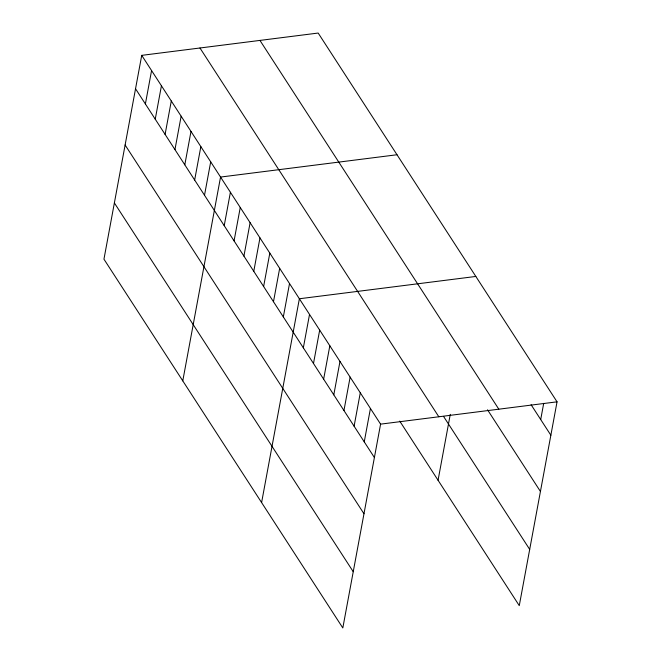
<?xml version="1.0" encoding="UTF-8"?>
<svg xmlns="http://www.w3.org/2000/svg" width="661" height="661" viewBox="0 0 661 661"><rect width="100%" height="100%" fill="white"/><g stroke="black" fill="none" stroke-linecap="round" stroke-linejoin="round"><path stroke-width="0.99" d="M141.727 55.359L103.951 259.17L342.819 627.95L380.587 424.139L141.727 55.359L318.181 33.05L557.049 401.83L519.273 605.641L399.74 421.098M145.387 103.975L151.576 70.57M155.244 119.187L161.433 85.781M165.093 134.398L171.29 100.993M174.95 149.609L181.139 116.204M184.799 164.82L190.996 131.423M194.656 180.032L200.845 146.635M204.505 195.243L210.702 161.846M182.775 380.868L220.551 177.057L397.005 154.748M224.211 225.665L230.408 192.268M234.068 240.877L240.257 207.48M243.917 256.096L250.114 222.691M253.774 271.307L259.963 237.902M263.623 286.519L269.82 253.113M273.48 301.73L279.669 268.325M283.329 316.941L289.526 283.544M261.599 502.567L299.375 298.755L475.837 276.447M303.341 347.826L309.53 314.429M313.488 363.5L319.684 330.095M323.642 379.174L329.831 345.769M333.797 394.848L339.985 361.443M343.943 410.522L350.132 377.117M354.098 426.188L360.286 392.791M364.252 441.862L370.441 408.465M438.061 480.258L450.273 414.364M540.706 419.553L543.706 403.359M380.587 424.139L557.049 401.83M531.089 404.706L550.861 435.227M259.955 40.412L498.815 409.192M487.537 409.803L540.434 491.462M443.556 416.413L529.692 549.407M199.961 47.997L438.821 416.777M135.538 88.756L374.399 457.536M125.111 144.999L363.98 513.771M114.378 202.935L353.238 571.715"/></g></svg>
